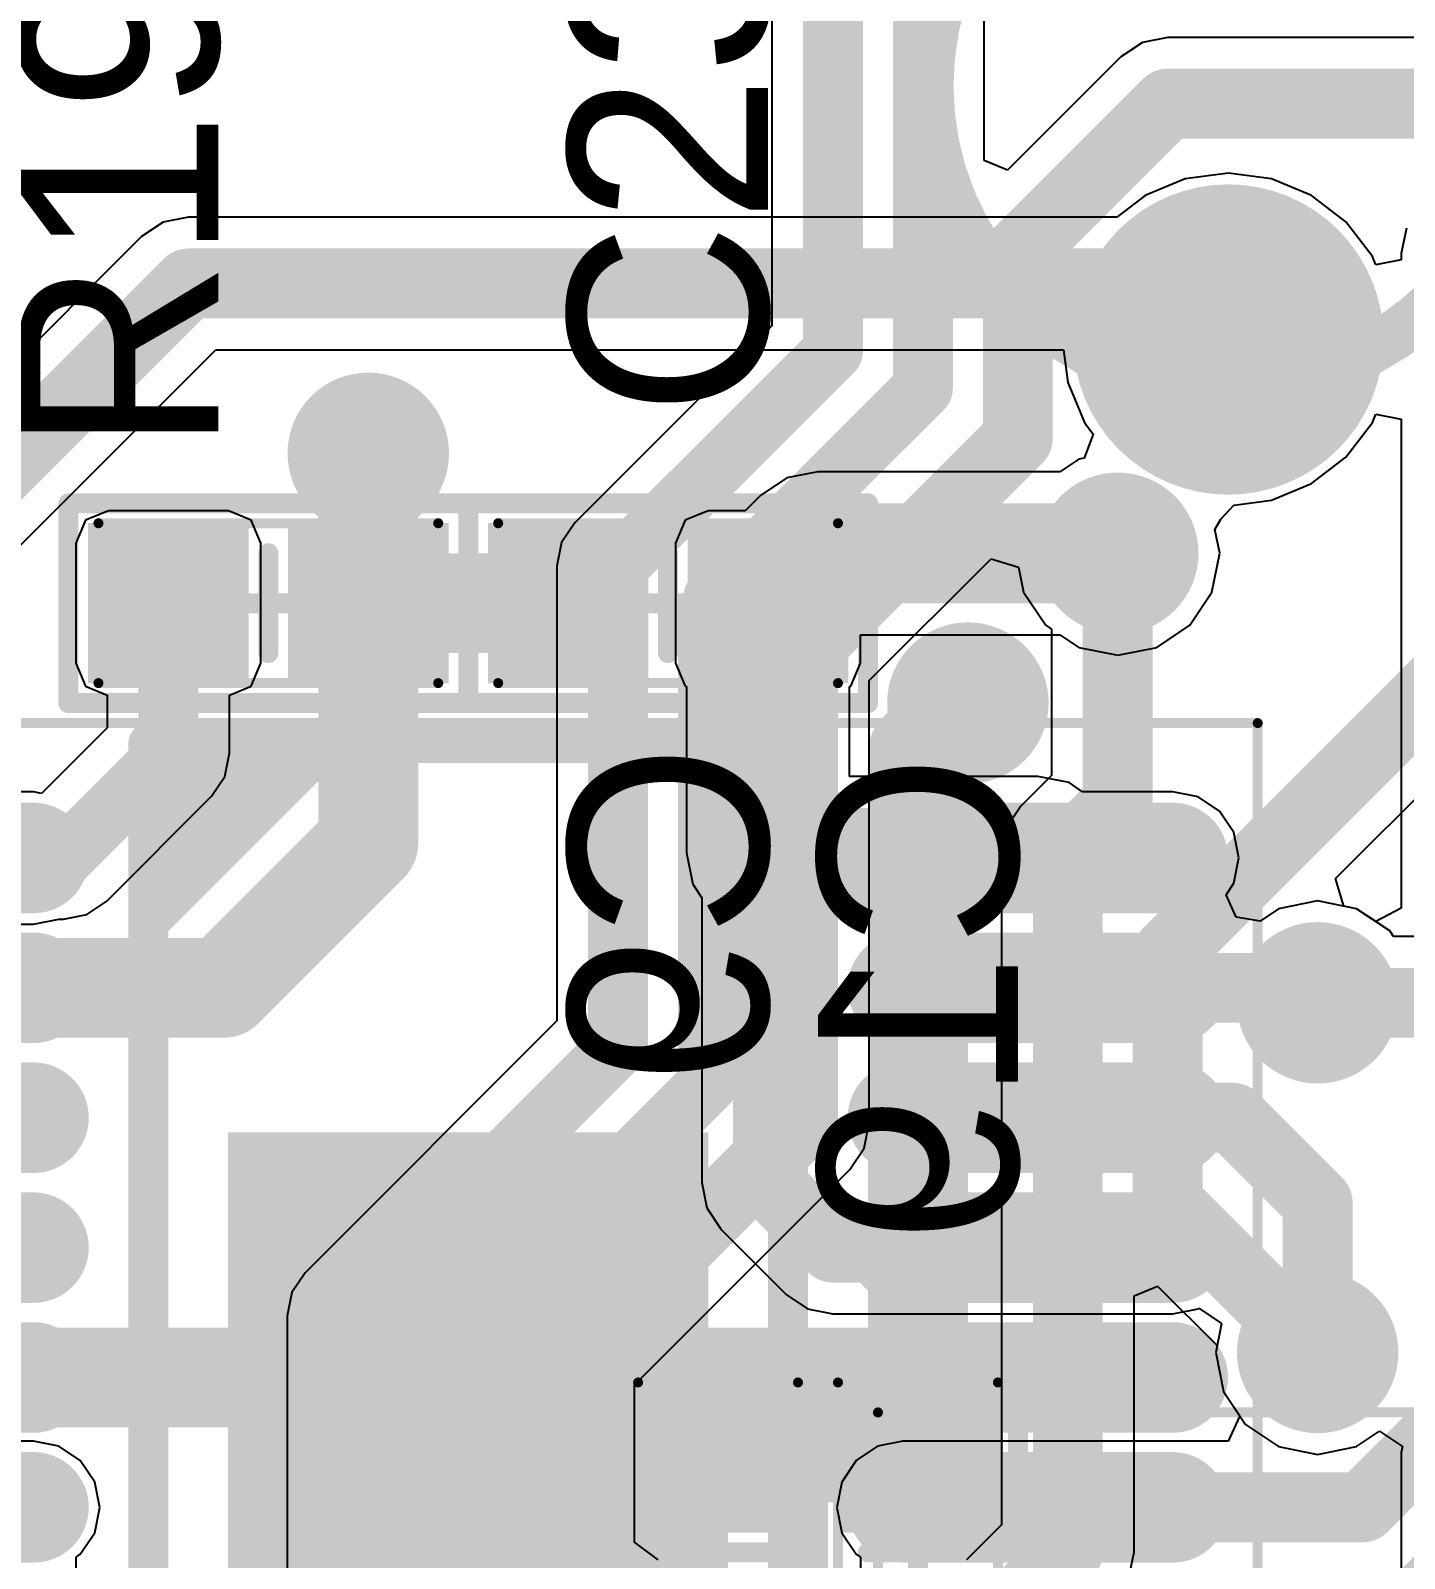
# Model space of a CAD drawing. Header units: millimetres. Extents: x 118 to 288, y 159 to 220.
# Drawn here: x 169.31 to 176.18, y 203.49 to 211.14 of the extents above; entities that cross this region are included whole.
import ezdxf

# ---------------------------------------------------------------- set-up
doc = ezdxf.new("R2010")
doc.units = ezdxf.units.MM
for name, color, linetype in [('BottomLayer', 5, 'Continuous'), ('BottomOverlay', 54, 'Continuous'), ('BottomPaste', 16, 'Continuous'), ('BottomSolder', 6, 'Continuous'), ('InternalPlane1', 76, 'Continuous'), ('InternalPlane2', 16, 'Continuous'), ('Mechanical1', 6, 'Continuous'), ('Mechanical15', 56, 'Continuous'), ('MultiLayer', 9, 'Continuous'), ('PadHoleLayer', 156, 'Continuous'), ('TopLayer', 1, 'Continuous'), ('TopOverlay', 2, 'Continuous'), ('TopPaste', 8, 'Continuous'), ('TopSolder', 216, 'Continuous'), ('ViaHoleLayer', 16, 'Continuous')]:
    doc.layers.add(name, color=color, linetype=linetype)

# ---------------------------------------------------------------- blocks, each defined once
blk = doc.blocks.new('0402__B_24')
at = {"layer": 'BottomLayer'}
for points in [[(0.3, 0.8), (-0.3, 0.8), (0.3, 0.2), (-0.3, 0.2)], [(0.3, -0.2), (-0.3, -0.2), (0.3, -0.8), (-0.3, -0.8)]]:
    blk.add_solid(points, dxfattribs=at)
at = {"layer": 'BottomOverlay', "const_width": 0.1}
for points in [[(-0.5, -1), (-0.5, 1)], [(-0.5, 1), (0.5, 1)], [(0.5, -1), (0.5, 1)], [(-0.5, -1), (0.5, -1)]]:
    blk.add_lwpolyline(points, dxfattribs=at)
at = {"layer": 'BottomOverlay', "const_width": 0.05}
for points in [[(-0.525, 1, 1), (-0.475, 1, 1)], [(-0.525, 1, 1), (-0.475, 1, 1)], [(0.475, 1, 1), (0.525, 1, 1)], [(0.475, 1, 1), (0.525, 1, 1)], [(-0.525, -1, 1), (-0.475, -1, 1)], [(-0.525, -1, 1), (-0.475, -1, 1)], [(0.475, -1, 1), (0.525, -1, 1)], [(0.475, -1, 1), (0.525, -1, 1)]]:
    blk.add_lwpolyline(points, format="xyb", close=True, dxfattribs=at)
at = {"layer": 'BottomPaste'}
for points in [[(0.3, 0.8), (-0.3, 0.8), (0.3, 0.2), (-0.3, 0.2)], [(0.3, -0.2), (-0.3, -0.2), (0.3, -0.8), (-0.3, -0.8)]]:
    blk.add_solid(points, dxfattribs=at)
at = {"layer": 'BottomSolder'}
for points in [[(0.4016, 0.9016), (-0.4016, 0.9016), (0.4016, 0.0984), (-0.4016, 0.0984)], [(0.4016, -0.0984), (-0.4016, -0.0984), (0.4016, -0.9016), (-0.4016, -0.9016)]]:
    blk.add_solid(points, dxfattribs=at)
at = {"layer": 'Mechanical15'}
for points, const_width in [([(-0.4, 0.85), (0.4, 0.85)], 0.05), ([(-0.4, -0.85), (-0.4, 0.85)], 0.05), ([(0.4, -0.85), (0.4, 0.85)], 0.05), ([(0, -0.25), (0, 0.25)], 0.1), ([(-0.25, 0), (0.25, 0)], 0.1), ([(-0.4, -0.85), (0.4, -0.85)], 0.05)]:
    blk.add_lwpolyline(points, dxfattribs=dict(at, const_width=const_width))
for points, const_width in [([(-0.4125, 0.85, 1), (-0.3875, 0.85, 1)], 0.025), ([(-0.4125, 0.85, 1), (-0.3875, 0.85, 1)], 0.025), ([(0.3875, 0.85, 1), (0.4125, 0.85, 1)], 0.025), ([(0.3875, 0.85, 1), (0.4125, 0.85, 1)], 0.025), ([(-0.025, 0.25, 1), (0.025, 0.25, 1)], 0.05), ([(-0.275, 0, 1), (-0.225, 0, 1)], 0.05), ([(0.225, 0, 1), (0.275, 0, 1)], 0.05), ([(-0.025, -0.25, 1), (0.025, -0.25, 1)], 0.05), ([(-0.4125, -0.85, 1), (-0.3875, -0.85, 1)], 0.025), ([(-0.4125, -0.85, 1), (-0.3875, -0.85, 1)], 0.025), ([(0.3875, -0.85, 1), (0.4125, -0.85, 1)], 0.025), ([(0.3875, -0.85, 1), (0.4125, -0.85, 1)], 0.025)]:
    blk.add_lwpolyline(points, format="xyb", close=True, dxfattribs=dict(at, const_width=const_width))
blk = doc.blocks.new('0402__B_33')
at = {"layer": 'BottomLayer'}
for points in [[(0.3, 0.8), (-0.3, 0.8), (0.3, 0.2), (-0.3, 0.2)], [(0.3, -0.2), (-0.3, -0.2), (0.3, -0.8), (-0.3, -0.8)]]:
    blk.add_solid(points, dxfattribs=at)
at = {"layer": 'BottomOverlay', "const_width": 0.1}
for points in [[(-0.5, 1), (-0.5, -1)], [(0.5, 1), (-0.5, 1)], [(0.5, 1), (0.5, -1)], [(0.5, -1), (-0.5, -1)]]:
    blk.add_lwpolyline(points, dxfattribs=at)
at = {"layer": 'BottomOverlay', "const_width": 0.05}
for points in [[(-0.525, 1, 1), (-0.475, 1, 1)], [(-0.525, 1, 1), (-0.475, 1, 1)], [(0.475, 1, 1), (0.525, 1, 1)], [(0.475, 1, 1), (0.525, 1, 1)], [(-0.525, -1, 1), (-0.475, -1, 1)], [(-0.525, -1, 1), (-0.475, -1, 1)], [(0.475, -1, 1), (0.525, -1, 1)], [(0.475, -1, 1), (0.525, -1, 1)]]:
    blk.add_lwpolyline(points, format="xyb", close=True, dxfattribs=at)
at = {"layer": 'BottomPaste'}
for points in [[(0.3, 0.8), (-0.3, 0.8), (0.3, 0.2), (-0.3, 0.2)], [(0.3, -0.2), (-0.3, -0.2), (0.3, -0.8), (-0.3, -0.8)]]:
    blk.add_solid(points, dxfattribs=at)
at = {"layer": 'BottomSolder'}
for points in [[(0.4016, 0.9016), (-0.4016, 0.9016), (0.4016, 0.0984), (-0.4016, 0.0984)], [(0.4016, -0.0984), (-0.4016, -0.0984), (0.4016, -0.9016), (-0.4016, -0.9016)]]:
    blk.add_solid(points, dxfattribs=at)
at = {"layer": 'Mechanical15'}
for points, const_width in [([(0.4, 0.85), (-0.4, 0.85)], 0.05), ([(-0.4, 0.85), (-0.4, -0.85)], 0.05), ([(0.4, 0.85), (0.4, -0.85)], 0.05), ([(0, 0.25), (0, -0.25)], 0.1), ([(0.25, 0), (-0.25, 0)], 0.1), ([(0.4, -0.85), (-0.4, -0.85)], 0.05)]:
    blk.add_lwpolyline(points, dxfattribs=dict(at, const_width=const_width))
for points, const_width in [([(-0.4125, 0.85, 1), (-0.3875, 0.85, 1)], 0.025), ([(-0.4125, 0.85, 1), (-0.3875, 0.85, 1)], 0.025), ([(0.3875, 0.85, 1), (0.4125, 0.85, 1)], 0.025), ([(0.3875, 0.85, 1), (0.4125, 0.85, 1)], 0.025), ([(-0.025, 0.25, 1), (0.025, 0.25, 1)], 0.05), ([(-0.275, 0, 1), (-0.225, 0, 1)], 0.05), ([(0.225, 0, 1), (0.275, 0, 1)], 0.05), ([(-0.025, -0.25, 1), (0.025, -0.25, 1)], 0.05), ([(-0.4125, -0.85, 1), (-0.3875, -0.85, 1)], 0.025), ([(-0.4125, -0.85, 1), (-0.3875, -0.85, 1)], 0.025), ([(0.3875, -0.85, 1), (0.4125, -0.85, 1)], 0.025), ([(0.3875, -0.85, 1), (0.4125, -0.85, 1)], 0.025)]:
    blk.add_lwpolyline(points, format="xyb", close=True, dxfattribs=dict(at, const_width=const_width))
blk = doc.blocks.new('0402__37')
at = {"layer": 'Mechanical15'}
for points, const_width in [([(-0.4, 0.85), (0.4, 0.85)], 0.05), ([(-0.4, 0.85), (-0.4, -0.85)], 0.05), ([(0.4, 0.85), (0.4, -0.85)], 0.05), ([(0, 0.25), (0, -0.25)], 0.1), ([(-0.25, 0), (0.25, 0)], 0.1), ([(-0.4, -0.85), (0.4, -0.85)], 0.05)]:
    blk.add_lwpolyline(points, dxfattribs=dict(at, const_width=const_width))
for points, const_width in [([(-0.4125, 0.85, 1), (-0.3875, 0.85, 1)], 0.025), ([(-0.4125, 0.85, 1), (-0.3875, 0.85, 1)], 0.025), ([(0.3875, 0.85, 1), (0.4125, 0.85, 1)], 0.025), ([(0.3875, 0.85, 1), (0.4125, 0.85, 1)], 0.025), ([(-0.025, 0.25, 1), (0.025, 0.25, 1)], 0.05), ([(-0.275, 0, 1), (-0.225, 0, 1)], 0.05), ([(0.225, 0, 1), (0.275, 0, 1)], 0.05), ([(-0.025, -0.25, 1), (0.025, -0.25, 1)], 0.05), ([(-0.4125, -0.85, 1), (-0.3875, -0.85, 1)], 0.025), ([(-0.4125, -0.85, 1), (-0.3875, -0.85, 1)], 0.025), ([(0.3875, -0.85, 1), (0.4125, -0.85, 1)], 0.025), ([(0.3875, -0.85, 1), (0.4125, -0.85, 1)], 0.025)]:
    blk.add_lwpolyline(points, format="xyb", close=True, dxfattribs=dict(at, const_width=const_width))
at = {"layer": 'TopLayer'}
for points in [[(0.3, 0.8), (-0.3, 0.8), (0.3, 0.2), (-0.3, 0.2)], [(0.3, -0.2), (-0.3, -0.2), (0.3, -0.8), (-0.3, -0.8)]]:
    blk.add_solid(points, dxfattribs=at)
at = {"layer": 'TopOverlay', "const_width": 0.1}
for points in [[(-0.5, 1), (-0.5, -1)], [(-0.5, 1), (0.5, 1)], [(0.5, 1), (0.5, -1)], [(-0.5, -1), (0.5, -1)]]:
    blk.add_lwpolyline(points, dxfattribs=at)
at = {"layer": 'TopOverlay', "const_width": 0.05}
for points in [[(-0.525, 1, 1), (-0.475, 1, 1)], [(-0.525, 1, 1), (-0.475, 1, 1)], [(0.475, 1, 1), (0.525, 1, 1)], [(0.475, 1, 1), (0.525, 1, 1)], [(-0.525, -1, 1), (-0.475, -1, 1)], [(-0.525, -1, 1), (-0.475, -1, 1)], [(0.475, -1, 1), (0.525, -1, 1)], [(0.475, -1, 1), (0.525, -1, 1)]]:
    blk.add_lwpolyline(points, format="xyb", close=True, dxfattribs=at)
at = {"layer": 'TopPaste'}
for points in [[(0.3, 0.8), (-0.3, 0.8), (0.3, 0.2), (-0.3, 0.2)], [(0.3, -0.2), (-0.3, -0.2), (0.3, -0.8), (-0.3, -0.8)]]:
    blk.add_solid(points, dxfattribs=at)
at = {"layer": 'TopSolder'}
for points in [[(0.4016, 0.9016), (-0.4016, 0.9016), (0.4016, 0.0984), (-0.4016, 0.0984)], [(0.4016, -0.0984), (-0.4016, -0.0984), (0.4016, -0.9016), (-0.4016, -0.9016)]]:
    blk.add_solid(points, dxfattribs=at)
blk = doc.blocks.new('LED3MM_BLUE_52')
at = {"layer": 'BottomLayer', "const_width": 0.675}
for points in [[(-1.6075, 0, 1), (-0.9325, 0, 1)], [(0.9325, 0, 1), (1.6075, 0, 1)]]:
    blk.add_lwpolyline(points, format="xyb", close=True, dxfattribs=at)
at = {"layer": 'BottomSolder', "const_width": 0.7766}
for points in [[(-1.6583, 0, 1), (-0.8817, 0, 1)], [(0.8817, 0, 1), (1.6583, 0, 1)]]:
    blk.add_lwpolyline(points, format="xyb", close=True, dxfattribs=at)
at = {"layer": 'InternalPlane1', "const_width": 0.754}
for points in [[(-1.647, 0, 1), (-0.893, 0, 1)], [(0.893, 0, 1), (1.647, 0, 1)]]:
    blk.add_lwpolyline(points, format="xyb", close=True, dxfattribs=at)
at = {"layer": 'InternalPlane2', "const_width": 0.754}
blk.add_lwpolyline([(0.893, 0, 1), (1.647, 0, 1)], format="xyb", close=True, dxfattribs=at)
at = {"layer": 'MultiLayer', "const_width": 0.675}
for points in [[(-1.6075, 0, 1), (-0.9325, 0, 1)], [(0.9325, 0, 1), (1.6075, 0, 1)]]:
    blk.add_lwpolyline(points, format="xyb", close=True, dxfattribs=at)
at = {"layer": 'PadHoleLayer', "const_width": 0.5}
for points in [[(-1.52, 0, 1), (-1.02, 0, 1)], [(1.02, 0, 1), (1.52, 0, 1)]]:
    blk.add_lwpolyline(points, format="xyb", close=True, dxfattribs=at)
at = {"layer": 'TopLayer', "const_width": 0.675}
for points in [[(-1.6075, 0, 1), (-0.9325, 0, 1)], [(0.9325, 0, 1), (1.6075, 0, 1)]]:
    blk.add_lwpolyline(points, format="xyb", close=True, dxfattribs=at)
at = {"layer": 'TopOverlay', "const_width": 0.17}
for points in [[(-1.1441, 0.9642, -0.466308), (1.1541, 0.9642)], [(1.1441, -0.9642, -0.466308), (-1.1541, -0.9642)]]:
    blk.add_lwpolyline(points, format="xyb", dxfattribs=at)
at = {"layer": 'TopOverlay', "const_width": 0.085}
for points in [[(-1.1866, 0.9642, 1), (-1.1016, 0.9642, 1)], [(1.1116, 0.9642, 1), (1.1966, 0.9642, 1)], [(-1.1966, -0.9642, 1), (-1.1116, -0.9642, 1)], [(1.1016, -0.9642, 1), (1.1866, -0.9642, 1)]]:
    blk.add_lwpolyline(points, format="xyb", close=True, dxfattribs=at)
at = {"layer": 'TopSolder', "const_width": 0.7766}
for points in [[(-1.6583, 0, 1), (-0.8817, 0, 1)], [(0.8817, 0, 1), (1.6583, 0, 1)]]:
    blk.add_lwpolyline(points, format="xyb", close=True, dxfattribs=at)
blk = doc.blocks.new('0402__94')
at = {"layer": 'Mechanical15'}
for points, const_width in [([(-0.4, 0.85), (0.4, 0.85)], 0.05), ([(-0.4, 0.85), (-0.4, -0.85)], 0.05), ([(0.4, 0.85), (0.4, -0.85)], 0.05), ([(0, 0.25), (0, -0.25)], 0.1), ([(-0.25, 0), (0.25, 0)], 0.1), ([(-0.4, -0.85), (0.4, -0.85)], 0.05)]:
    blk.add_lwpolyline(points, dxfattribs=dict(at, const_width=const_width))
for points, const_width in [([(-0.4125, 0.85, 1), (-0.3875, 0.85, 1)], 0.025), ([(-0.4125, 0.85, 1), (-0.3875, 0.85, 1)], 0.025), ([(0.3875, 0.85, 1), (0.4125, 0.85, 1)], 0.025), ([(0.3875, 0.85, 1), (0.4125, 0.85, 1)], 0.025), ([(-0.025, 0.25, 1), (0.025, 0.25, 1)], 0.05), ([(-0.275, 0, 1), (-0.225, 0, 1)], 0.05), ([(0.225, 0, 1), (0.275, 0, 1)], 0.05), ([(-0.025, -0.25, 1), (0.025, -0.25, 1)], 0.05), ([(-0.4125, -0.85, 1), (-0.3875, -0.85, 1)], 0.025), ([(-0.4125, -0.85, 1), (-0.3875, -0.85, 1)], 0.025), ([(0.3875, -0.85, 1), (0.4125, -0.85, 1)], 0.025), ([(0.3875, -0.85, 1), (0.4125, -0.85, 1)], 0.025)]:
    blk.add_lwpolyline(points, format="xyb", close=True, dxfattribs=dict(at, const_width=const_width))
at = {"layer": 'TopLayer'}
for points in [[(0.3, 0.8), (-0.3, 0.8), (0.3, 0.2), (-0.3, 0.2)], [(0.3, -0.2), (-0.3, -0.2), (0.3, -0.8), (-0.3, -0.8)]]:
    blk.add_solid(points, dxfattribs=at)
at = {"layer": 'TopOverlay', "const_width": 0.1}
for points in [[(-0.5, 1), (-0.5, -1)], [(-0.5, 1), (0.5, 1)], [(0.5, 1), (0.5, -1)], [(-0.5, -1), (0.5, -1)]]:
    blk.add_lwpolyline(points, dxfattribs=at)
at = {"layer": 'TopOverlay', "const_width": 0.05}
for points in [[(-0.525, 1, 1), (-0.475, 1, 1)], [(-0.525, 1, 1), (-0.475, 1, 1)], [(0.475, 1, 1), (0.525, 1, 1)], [(0.475, 1, 1), (0.525, 1, 1)], [(-0.525, -1, 1), (-0.475, -1, 1)], [(-0.525, -1, 1), (-0.475, -1, 1)], [(0.475, -1, 1), (0.525, -1, 1)], [(0.475, -1, 1), (0.525, -1, 1)]]:
    blk.add_lwpolyline(points, format="xyb", close=True, dxfattribs=at)
at = {"layer": 'TopPaste'}
for points in [[(0.3, 0.8), (-0.3, 0.8), (0.3, 0.2), (-0.3, 0.2)], [(0.3, -0.2), (-0.3, -0.2), (0.3, -0.8), (-0.3, -0.8)]]:
    blk.add_solid(points, dxfattribs=at)
at = {"layer": 'TopSolder'}
for points in [[(0.4016, 0.9016), (-0.4016, 0.9016), (0.4016, 0.0984), (-0.4016, 0.0984)], [(0.4016, -0.0984), (-0.4016, -0.0984), (0.4016, -0.9016), (-0.4016, -0.9016)]]:
    blk.add_solid(points, dxfattribs=at)
blk = doc.blocks.new('LQFP64_B_98')
at = {"layer": 'Mechanical15', "const_width": 0.05}
for points in [[(6.7, 6.7), (6.7, -6.7)], [(6.7, -6.7), (-6.7, -6.7)]]:
    blk.add_lwpolyline(points, dxfattribs=at)
at = {"layer": 'Mechanical15', "const_width": 0.025}
blk.add_lwpolyline([(6.6875, -6.7, 1), (6.7125, -6.7, 1)], format="xyb", close=True, dxfattribs=at)
blk.add_lwpolyline([(6.6875, -6.7, 1), (6.7125, -6.7, 1)], format="xyb", close=True, dxfattribs=at)
blk = doc.blocks.new('HTSSOP28_102')
at = {"layer": 'Mechanical15', "const_width": 0.05}
for points in [[(-3.95, 4.9), (3.95, 4.9)], [(3.95, -4.9), (3.95, 4.9)]]:
    blk.add_lwpolyline(points, dxfattribs=at)
at = {"layer": 'Mechanical15', "const_width": 0.025}
blk.add_lwpolyline([(3.9375, 4.9, 1), (3.9625, 4.9, 1)], format="xyb", close=True, dxfattribs=at)
blk.add_lwpolyline([(3.9375, 4.9, 1), (3.9625, 4.9, 1)], format="xyb", close=True, dxfattribs=at)
at = {"layer": 'TopLayer', "const_width": 0.35}
for points in [[(-3.525, 4.225), (-2.175, 4.225)], [(3.525, 4.225), (2.175, 4.225)], [(-3.525, 3.575), (-2.175, 3.575)], [(3.525, 3.575), (2.175, 3.575)], [(-3.525, 2.925), (-2.175, 2.925)], [(3.525, 2.925), (2.175, 2.925)], [(-3.525, 2.275), (-2.175, 2.275)], [(3.525, 2.275), (2.175, 2.275)], [(-3.525, 1.625), (-2.175, 1.625)], [(3.525, 1.625), (2.175, 1.625)], [(-3.525, 0.975), (-2.175, 0.975)], [(3.525, 0.975), (2.175, 0.975)]]:
    blk.add_lwpolyline(points, dxfattribs=at)
at = {"layer": 'TopLayer', "const_width": 0.175}
for points in [[(-2.2625, 4.225, 1), (-2.0875, 4.225, 1)], [(2.0875, 4.225, 1), (2.2625, 4.225, 1)], [(3.4375, 4.225, 1), (3.6125, 4.225, 1)], [(-2.2625, 3.575, 1), (-2.0875, 3.575, 1)], [(2.0875, 3.575, 1), (2.2625, 3.575, 1)], [(3.4375, 3.575, 1), (3.6125, 3.575, 1)], [(-2.2625, 2.925, 1), (-2.0875, 2.925, 1)], [(2.0875, 2.925, 1), (2.2625, 2.925, 1)], [(3.4375, 2.925, 1), (3.6125, 2.925, 1)], [(-2.2625, 2.275, 1), (-2.0875, 2.275, 1)], [(2.0875, 2.275, 1), (2.2625, 2.275, 1)], [(3.4375, 2.275, 1), (3.6125, 2.275, 1)], [(-2.2625, 1.625, 1), (-2.0875, 1.625, 1)], [(2.0875, 1.625, 1), (2.2625, 1.625, 1)], [(3.4375, 1.625, 1), (3.6125, 1.625, 1)], [(-2.2625, 0.975, 1), (-2.0875, 0.975, 1)], [(2.0875, 0.975, 1), (2.2625, 0.975, 1)], [(3.4375, 0.975, 1), (3.6125, 0.975, 1)]]:
    blk.add_lwpolyline(points, format="xyb", close=True, dxfattribs=at)
at = {"layer": 'TopLayer'}
blk.add_solid([(-1.1, -2.75), (1.1, -2.75), (-1.1, 2.75), (1.1, 2.75)], dxfattribs=at)
at = {"layer": 'TopOverlay', "const_width": 0.2}
for points in [[(-1.6, 4.3), (-1.1, 4.8)], [(-1.6, 4.5), (-1.3, 4.8)], [(-1.6, 4.1), (-0.9, 4.8)], [(-1.6, 3.9), (-0.7, 4.8)], [(-1.6, -4.8), (-1.6, 4.8)], [(-1.6, 4.8), (1.6, 4.8)], [(1.6, -4.8), (1.6, 4.8)]]:
    blk.add_lwpolyline(points, dxfattribs=at)
at = {"layer": 'TopOverlay', "const_width": 0.1}
for points in [[(-1.65, 4.8, 1), (-1.55, 4.8, 1)], [(-1.65, 4.8, 1), (-1.55, 4.8, 1)], [(-1.35, 4.8, 1), (-1.25, 4.8, 1)], [(-1.15, 4.8, 1), (-1.05, 4.8, 1)], [(-0.95, 4.8, 1), (-0.85, 4.8, 1)], [(-0.75, 4.8, 1), (-0.65, 4.8, 1)], [(1.55, 4.8, 1), (1.65, 4.8, 1)], [(1.55, 4.8, 1), (1.65, 4.8, 1)], [(-1.65, 4.5, 1), (-1.55, 4.5, 1)], [(-1.65, 4.3, 1), (-1.55, 4.3, 1)], [(-1.65, 4.1, 1), (-1.55, 4.1, 1)], [(-1.65, 3.9, 1), (-1.55, 3.9, 1)]]:
    blk.add_lwpolyline(points, format="xyb", close=True, dxfattribs=at)
at = {"layer": 'TopPaste', "const_width": 0.35}
for points in [[(-3.525, 4.225), (-2.175, 4.225)], [(3.525, 4.225), (2.175, 4.225)], [(-3.525, 3.575), (-2.175, 3.575)], [(3.525, 3.575), (2.175, 3.575)], [(-3.525, 2.925), (-2.175, 2.925)], [(3.525, 2.925), (2.175, 2.925)], [(-3.525, 2.275), (-2.175, 2.275)], [(3.525, 2.275), (2.175, 2.275)], [(-3.525, 1.625), (-2.175, 1.625)], [(3.525, 1.625), (2.175, 1.625)], [(-3.525, 0.975), (-2.175, 0.975)], [(3.525, 0.975), (2.175, 0.975)]]:
    blk.add_lwpolyline(points, dxfattribs=at)
at = {"layer": 'TopPaste', "const_width": 0.175}
for points in [[(-2.2625, 4.225, 1), (-2.0875, 4.225, 1)], [(2.0875, 4.225, 1), (2.2625, 4.225, 1)], [(3.4375, 4.225, 1), (3.6125, 4.225, 1)], [(-2.2625, 3.575, 1), (-2.0875, 3.575, 1)], [(2.0875, 3.575, 1), (2.2625, 3.575, 1)], [(3.4375, 3.575, 1), (3.6125, 3.575, 1)], [(-2.2625, 2.925, 1), (-2.0875, 2.925, 1)], [(2.0875, 2.925, 1), (2.2625, 2.925, 1)], [(3.4375, 2.925, 1), (3.6125, 2.925, 1)], [(-2.2625, 2.275, 1), (-2.0875, 2.275, 1)], [(2.0875, 2.275, 1), (2.2625, 2.275, 1)], [(3.4375, 2.275, 1), (3.6125, 2.275, 1)], [(-2.2625, 1.625, 1), (-2.0875, 1.625, 1)], [(2.0875, 1.625, 1), (2.2625, 1.625, 1)], [(3.4375, 1.625, 1), (3.6125, 1.625, 1)], [(-2.2625, 0.975, 1), (-2.0875, 0.975, 1)], [(2.0875, 0.975, 1), (2.2625, 0.975, 1)], [(3.4375, 0.975, 1), (3.6125, 0.975, 1)]]:
    blk.add_lwpolyline(points, format="xyb", close=True, dxfattribs=at)
at = {"layer": 'TopPaste'}
blk.add_solid([(-1.1, -2.75), (1.1, -2.75), (-1.1, 2.75), (1.1, 2.75)], dxfattribs=at)
at = {"layer": 'TopSolder', "const_width": 0.5532}
for points in [[(-3.525, 4.225), (-2.175, 4.225)], [(3.525, 4.225), (2.175, 4.225)], [(-3.525, 3.575), (-2.175, 3.575)], [(3.525, 3.575), (2.175, 3.575)], [(-3.525, 2.925), (-2.175, 2.925)], [(3.525, 2.925), (2.175, 2.925)], [(-3.525, 2.275), (-2.175, 2.275)], [(3.525, 2.275), (2.175, 2.275)], [(-3.525, 1.625), (-2.175, 1.625)], [(3.525, 1.625), (2.175, 1.625)], [(-3.525, 0.975), (-2.175, 0.975)], [(3.525, 0.975), (2.175, 0.975)]]:
    blk.add_lwpolyline(points, dxfattribs=at)
at = {"layer": 'TopSolder', "const_width": 0.2766}
for points in [[(-2.3133, 4.225, 1), (-2.0367, 4.225, 1)], [(2.0367, 4.225, 1), (2.3133, 4.225, 1)], [(3.3867, 4.225, 1), (3.6633, 4.225, 1)], [(-2.3133, 3.575, 1), (-2.0367, 3.575, 1)], [(2.0367, 3.575, 1), (2.3133, 3.575, 1)], [(3.3867, 3.575, 1), (3.6633, 3.575, 1)], [(-2.3133, 2.925, 1), (-2.0367, 2.925, 1)], [(2.0367, 2.925, 1), (2.3133, 2.925, 1)], [(3.3867, 2.925, 1), (3.6633, 2.925, 1)], [(-2.3133, 2.275, 1), (-2.0367, 2.275, 1)], [(2.0367, 2.275, 1), (2.3133, 2.275, 1)], [(3.3867, 2.275, 1), (3.6633, 2.275, 1)], [(-2.3133, 1.625, 1), (-2.0367, 1.625, 1)], [(2.0367, 1.625, 1), (2.3133, 1.625, 1)], [(3.3867, 1.625, 1), (3.6633, 1.625, 1)], [(-2.3133, 0.975, 1), (-2.0367, 0.975, 1)], [(2.0367, 0.975, 1), (2.3133, 0.975, 1)], [(3.3867, 0.975, 1), (3.6633, 0.975, 1)]]:
    blk.add_lwpolyline(points, format="xyb", close=True, dxfattribs=at)
at = {"layer": 'TopSolder'}
blk.add_solid([(-1.2016, -2.8516), (1.2016, -2.8516), (-1.2016, 2.8516), (1.2016, 2.8516)], dxfattribs=at)

msp = doc.modelspace()

# ---------------------------------------------------------------- linework, layer by layer
at = {"layer": 'BottomLayer'}
for p, q in [((173.0191, 212.425), (173.0191, 209.6631)), ((174.0809, 210.4904), (174.0809, 211.9483)), ((174.8732, 211.0811), (174.7657, 211.0093)), ((175, 211.1064), (174.8732, 211.0811)), ((188.13, 211.1064), (175, 211.1064)), ((174.7657, 211.0093), (174.1982, 210.4418)), ((174.1982, 210.4418), (174.0809, 210.4904)), ((173.0191, 209.6631), (172.0337, 208.6777)), ((172.0337, 208.6777), (171.9674, 208.5785)), ((175.84, 206.8964), (177.6286, 208.685)), ((171.9674, 208.5785), (171.9441, 208.4614)), ((171.9441, 208.4614), (171.9441, 208.4614)), ((171.9441, 208.4614), (171.9441, 206.1848)), ((173.5064, 207.8877), (174.1162, 208.4976)), ((174.1162, 208.4976), (174.254, 208.4557)), ((174.254, 208.4557), (174.279, 208.3299)), ((174.279, 208.3299), (174.3895, 208.1645)), ((174.3895, 208.1645), (174.4186, 208.1451)), ((174.4186, 208.1451), (174.4186, 207.4123)), ((173.5064, 205.675), (173.5064, 207.8877)), ((174.4186, 207.4123), (174.2657, 207.2593)), ((174.2657, 207.2593), (174.1939, 207.1518)), ((174.1939, 207.1518), (174.1686, 207.025)), ((174.1686, 207.025), (174.1686, 203.6623)), ((175.8818, 206.7586), (175.84, 206.8964)), ((175.9451, 206.746), (175.8818, 206.7586)), ((176.1105, 206.6355), (175.9451, 206.746)), ((176.1299, 206.6064), (176.1105, 206.6355)), ((177.6127, 206.6064), (176.1299, 206.6064)), ((171.9441, 206.1848), (170.6837, 204.9244)), ((173.4811, 205.5482), (173.5064, 205.675)), ((173.4093, 205.4407), (173.4811, 205.5482)), ((172.3314, 204.3627), (173.4093, 205.4407)), ((170.6837, 204.9244), (170.6174, 204.8252)), ((174.8314, 204.8091), (174.9487, 204.8577)), ((174.9487, 204.8577), (175.247, 204.5593)), ((170.6174, 204.8252), (170.5941, 204.7081)), ((174.8314, 203.525), (174.8314, 204.8091)), ((170.5941, 204.7081), (170.5941, 204.7081)), ((170.5941, 204.7081), (170.5941, 200.4)), ((175.247, 204.5593), (175.2402, 204.525)), ((175.2402, 204.525), (175.279, 204.3299)), ((172.3314, 203.5757), (172.3314, 204.3627)), ((175.279, 204.3299), (175.3895, 204.1645)), ((175.3895, 204.1645), (175.5549, 204.054)), ((175.9451, 204.054), (176.0602, 204.1309)), ((176.0602, 204.1309), (176.1745, 204.0546)), ((175.5549, 204.054), (175.75, 204.0152)), ((175.75, 204.0152), (175.9451, 204.054)), ((176.1745, 204.0546), (176.1686, 204.025)), ((176.1686, 204.025), (176.1686, 203.075)), ((174.1686, 203.6623), (173.9937, 203.4874)), ((172.45, 203.4874), (172.3314, 203.5757)), ((174.8061, 203.3982), (174.8314, 203.525))]:
    msp.add_line(p, q, dxfattribs=at)
for points, const_width in [([(173.325, 209.5364), (173.325, 212.425)], 0.3), ([(173.775, 209.35), (173.775, 212.075)], 0.3), ([(174.25, 210.025), (175, 210.775)], 0.35), ([(175, 210.775), (188.13, 210.775)], 0.35), ([(174.25, 209.1), (174.25, 210.025)], 0.35), ([(175, 206.525), (178.25, 209.775)], 0.35), ([(172.25, 208.4614), (173.325, 209.5364)], 0.3), ([(172.725, 208.3), (173.775, 209.35)], 0.3), ([(173.175, 208.025), (174.25, 209.1)], 0.35), ([(174.75, 207.275), (174.75, 208.525)], 0.35), ([(172.25, 206.0581), (172.25, 208.4614)], 0.3), ([(172.725, 208.2467), (172.725, 208.3)], 0.3), ([(172.7, 208.2217), (172.725, 208.2467)], 0.3), ([(172.7, 205.8717), (172.7, 208.2217)], 0.3), ([(173.175, 205.675), (173.175, 208.025)], 0.35), ([(173.75, 207.525), (174, 207.775)], 0.5), ([(173.75, 204.025), (173.75, 207.525)], 0.5), ([(174.5, 207.025), (174.75, 207.275)], 0.35), ([(174.5, 203.525), (174.5, 207.025)], 0.35), ([(175, 205.275), (175, 206.525)], 0.35), ([(175.75, 206.275), (177.75, 206.275)], 0.35), ([(170.9, 204.7081), (172.25, 206.0581)], 0.3), ([(171.525, 204.6967), (172.7, 205.8717)], 0.3), ([(172, 204.5), (173.175, 205.675)], 0.35), ([(175, 205.275), (175.75, 204.525)], 0.35), ([(170.9, 200.4), (170.9, 204.7081)], 0.3), ([(171.525, 204.675), (171.525, 204.6967)], 0.3), ([(171.35, 204.5), (171.525, 204.675)], 0.3), ([(171.35, 200.65), (171.35, 204.5)], 0.3), ([(172, 200.775), (172, 204.5)], 0.35), ([(172.75, 204.025), (173.75, 204.025)], 0.5), ([(174, 203.025), (174.5, 203.525)], 0.35)]:
    msp.add_lwpolyline(points, dxfattribs=dict(at, const_width=const_width))
for points, const_width in [([(174.9125, 210.775, 1), (175.0875, 210.775, 1)], 0.175), ([(174.9125, 210.775, 1), (175.0875, 210.775, 1)], 0.175), ([(174.1625, 210.025, 1), (174.3375, 210.025, 1)], 0.175), ([(174.1625, 210.025, 1), (174.3375, 210.025, 1)], 0.175), ([(173.25, 209.5364, 1), (173.4, 209.5364, 1)], 0.15), ([(173.25, 209.5364, 1), (173.4, 209.5364, 1)], 0.15), ([(173.7, 209.35, 1), (173.85, 209.35, 1)], 0.15), ([(173.7, 209.35, 1), (173.85, 209.35, 1)], 0.15), ([(170.825, 209.025, 1), (171.175, 209.025, 1)], 0.35), ([(174.1625, 209.1, 1), (174.3375, 209.1, 1)], 0.175), ([(174.1625, 209.1, 1), (174.3375, 209.1, 1)], 0.175), ([(174.575, 208.525, 1), (174.925, 208.525, 1)], 0.35), ([(174.6625, 208.525, 1), (174.8375, 208.525, 1)], 0.175), ([(172.175, 208.4614, 1), (172.325, 208.4614, 1)], 0.15), ([(172.175, 208.4614, 1), (172.325, 208.4614, 1)], 0.15), ([(172.65, 208.3, 1), (172.8, 208.3, 1)], 0.15), ([(172.65, 208.3, 1), (172.8, 208.3, 1)], 0.15), ([(172.625, 208.2217, 1), (172.775, 208.2217, 1)], 0.15), ([(172.625, 208.2217, 1), (172.775, 208.2217, 1)], 0.15), ([(172.65, 208.2467, 1), (172.8, 208.2467, 1)], 0.15), ([(172.65, 208.2467, 1), (172.8, 208.2467, 1)], 0.15), ([(173.0875, 208.025, 1), (173.2625, 208.025, 1)], 0.175), ([(173.0875, 208.025, 1), (173.2625, 208.025, 1)], 0.175), ([(173.825, 207.775, 1), (174.175, 207.775, 1)], 0.35), ([(173.875, 207.775, 1), (174.125, 207.775, 1)], 0.25), ([(173.625, 207.525, 1), (173.875, 207.525, 1)], 0.25), ([(173.625, 207.525, 1), (173.875, 207.525, 1)], 0.25), ([(174.6625, 207.275, 1), (174.8375, 207.275, 1)], 0.175), ([(174.6625, 207.275, 1), (174.8375, 207.275, 1)], 0.175), ([(174.4125, 207.025, 1), (174.5875, 207.025, 1)], 0.175), ([(174.4125, 207.025, 1), (174.5875, 207.025, 1)], 0.175), ([(174.9125, 206.525, 1), (175.0875, 206.525, 1)], 0.175), ([(174.9125, 206.525, 1), (175.0875, 206.525, 1)], 0.175), ([(175.575, 206.275, 1), (175.925, 206.275, 1)], 0.35), ([(175.6625, 206.275, 1), (175.8375, 206.275, 1)], 0.175), ([(172.175, 206.0581, 1), (172.325, 206.0581, 1)], 0.15), ([(172.175, 206.0581, 1), (172.325, 206.0581, 1)], 0.15), ([(172.625, 205.8717, 1), (172.775, 205.8717, 1)], 0.15), ([(172.625, 205.8717, 1), (172.775, 205.8717, 1)], 0.15), ([(173.0875, 205.675, 1), (173.2625, 205.675, 1)], 0.175), ([(173.0875, 205.675, 1), (173.2625, 205.675, 1)], 0.175), ([(174.9125, 205.275, 1), (175.0875, 205.275, 1)], 0.175), ([(174.9125, 205.275, 1), (175.0875, 205.275, 1)], 0.175), ([(170.825, 204.7081, 1), (170.975, 204.7081, 1)], 0.15), ([(170.825, 204.7081, 1), (170.975, 204.7081, 1)], 0.15), ([(171.45, 204.6967, 1), (171.6, 204.6967, 1)], 0.15), ([(171.45, 204.6967, 1), (171.6, 204.6967, 1)], 0.15), ([(175.575, 204.525, 1), (175.925, 204.525, 1)], 0.35), ([(171.45, 204.675, 1), (171.6, 204.675, 1)], 0.15), ([(171.45, 204.675, 1), (171.6, 204.675, 1)], 0.15), ([(175.6625, 204.525, 1), (175.8375, 204.525, 1)], 0.175), ([(171.275, 204.5, 1), (171.425, 204.5, 1)], 0.15), ([(171.275, 204.5, 1), (171.425, 204.5, 1)], 0.15), ([(171.9125, 204.5, 1), (172.0875, 204.5, 1)], 0.175), ([(171.9125, 204.5, 1), (172.0875, 204.5, 1)], 0.175), ([(172.625, 204.025, 1), (172.875, 204.025, 1)], 0.25), ([(173.625, 204.025, 1), (173.875, 204.025, 1)], 0.25), ([(173.625, 204.025, 1), (173.875, 204.025, 1)], 0.25), ([(174.4125, 203.525, 1), (174.5875, 203.525, 1)], 0.175), ([(174.4125, 203.525, 1), (174.5875, 203.525, 1)], 0.175)]:
    msp.add_lwpolyline(points, format="xyb", close=True, dxfattribs=dict(at, const_width=const_width))
at = {"layer": 'InternalPlane1', "const_width": 0.404}
for points in [[(174.548, 208.525, 1), (174.952, 208.525, 1)], [(175.548, 206.275, 1), (175.952, 206.275, 1)], [(175.548, 204.525, 1), (175.952, 204.525, 1)]]:
    msp.add_lwpolyline(points, format="xyb", close=True, dxfattribs=at)
at = {"layer": 'InternalPlane2', "const_width": 0.404}
for points in [[(170.798, 209.025, 1), (171.202, 209.025, 1)], [(173.798, 207.775, 1), (174.202, 207.775, 1)], [(175.548, 206.275, 1), (175.952, 206.275, 1)], [(175.548, 204.525, 1), (175.952, 204.525, 1)]]:
    msp.add_lwpolyline(points, format="xyb", close=True, dxfattribs=at)
at = {"layer": 'Mechanical1'}
for points, const_width in [([(176.8033, 210.8645, 1), (173.8033, 210.8645, 1)], 0.25), ([(173.7408, 210.8645, 1), (173.8658, 210.8645, 1)], 0.125)]:
    msp.add_lwpolyline(points, format="xyb", close=True, dxfattribs=dict(at, const_width=const_width))
at = {"layer": 'MultiLayer', "const_width": 0.35}
for points in [[(170.825, 209.025, 1), (171.175, 209.025, 1)], [(174.575, 208.525, 1), (174.925, 208.525, 1)], [(173.825, 207.775, 1), (174.175, 207.775, 1)], [(175.575, 206.275, 1), (175.925, 206.275, 1)], [(175.575, 204.525, 1), (175.925, 204.525, 1)]]:
    msp.add_lwpolyline(points, format="xyb", close=True, dxfattribs=at)
at = {"layer": 'TopLayer'}
for p, q in [((175.0879, 210.3982), (174.8873, 210.3151)), ((175.3033, 210.4266), (175.0879, 210.3982)), ((175.5187, 210.3982), (175.3033, 210.4266)), ((175.7194, 210.3151), (175.5187, 210.3982)), ((174.8873, 210.3151), (174.7455, 210.2064)), ((175.8917, 210.1829), (175.7194, 210.3151)), ((170.1, 210.2064), (169.9732, 210.1811)), ((174.7455, 210.2064), (170.1, 210.2064)), ((169.9732, 210.1811), (169.8657, 210.1093)), ((176.024, 210.0105), (175.8917, 210.1829)), ((176.1939, 210.1518), (176.1686, 210.025)), ((169.8657, 210.1093), (167.0657, 207.3093)), ((176.0416, 209.9679), (176.024, 210.0105)), ((176.1686, 209.9931), (176.0416, 209.9679)), ((176.1686, 210.025), (176.1686, 209.9931)), ((168.1423, 207.4487), (170.2373, 209.5436)), ((170.2373, 209.5436), (174.4779, 209.5436)), ((174.4779, 209.5436), (174.4996, 209.3791)), ((174.4996, 209.3791), (174.5827, 209.1784)), ((176.024, 209.1784), (176.0416, 209.2211)), ((176.0416, 209.2211), (176.1686, 209.1958)), ((174.5827, 209.1784), (174.6272, 209.1203)), ((175.8917, 209.0061), (176.024, 209.1784)), ((176.1686, 209.1958), (176.1686, 206.7494)), ((174.6272, 209.1203), (174.5825, 209.0015)), ((174.5549, 208.996), (174.4604, 208.9328)), ((174.5825, 209.0015), (174.5549, 208.996)), ((175.7194, 208.8738), (175.8917, 209.0061)), ((173.0939, 208.9018), (172.9616, 208.8134)), ((173.25, 208.9328), (173.0939, 208.9018)), ((174.4604, 208.9328), (173.25, 208.9328)), ((173.25, 208.9328), (173.25, 208.9328)), ((175.5187, 208.7907), (175.7194, 208.8738)), ((172.9616, 208.8134), (172.8856, 208.7374)), ((175.2652, 208.6946), (175.3314, 208.766)), ((175.3314, 208.766), (175.3315, 208.7661)), ((175.3315, 208.7661), (175.5187, 208.7907)), ((169.5852, 208.6898), (169.5376, 208.575)), ((169.7, 208.7374), (169.5852, 208.6898)), ((170.3, 208.7374), (169.7, 208.7374)), ((170.4148, 208.6898), (170.3, 208.7374)), ((170.4624, 208.575), (170.4148, 208.6898)), ((172.5852, 208.6898), (172.5376, 208.575)), ((172.7, 208.7374), (172.5852, 208.6898)), ((172.8856, 208.7374), (172.7, 208.7374)), ((175.2363, 208.6431), (175.2652, 208.6946)), ((175.2598, 208.525), (175.2363, 208.6431)), ((169.5376, 208.575), (169.5376, 207.975)), ((170.4624, 207.975), (170.4624, 208.575)), ((172.5376, 208.575), (172.5376, 207.975)), ((175.221, 208.3299), (175.2598, 208.525)), ((175.1105, 208.1645), (175.221, 208.3299)), ((174.9451, 208.054), (175.1105, 208.1645)), ((173.4624, 207.975), (173.4624, 208.1172)), ((173.4624, 208.1172), (174.4604, 208.1172)), ((174.4604, 208.1172), (174.5549, 208.054)), ((174.5549, 208.054), (174.75, 208.0152)), ((174.75, 208.0152), (174.9451, 208.054)), ((169.5376, 207.975), (169.5852, 207.8602)), ((170.4148, 207.8602), (170.4624, 207.975)), ((172.5376, 207.975), (172.5852, 207.8602)), ((173.4148, 207.8602), (173.4624, 207.975)), ((169.5852, 207.8602), (169.6941, 207.8151)), ((170.3059, 207.8151), (170.4148, 207.8602)), ((172.5852, 207.8602), (172.5922, 207.8573)), ((172.5922, 207.8573), (172.5922, 207.025)), ((173.4078, 207.8573), (173.4148, 207.8602)), ((173.4078, 207.4078), (173.4078, 207.8573)), ((169.6941, 207.8151), (169.6941, 207.6517)), ((170.3059, 207.525), (170.3059, 207.8151)), ((169.6941, 207.6517), (169.3657, 207.3233)), ((170.2826, 207.4079), (170.3059, 207.525)), ((170.2163, 207.3087), (170.2826, 207.4079)), ((174.35, 207.4078), (173.4078, 207.4078)), ((174.5061, 207.3768), (174.35, 207.4078)), ((174.5741, 207.3314), (174.5061, 207.3768)), ((169.325, 207.3314), (168.1909, 207.3314)), ((169.3657, 207.3233), (169.325, 207.3314)), ((169.6913, 206.7837), (170.2163, 207.3087)), ((170.2163, 207.3087), (170.2163, 207.3087)), ((175.025, 207.3314), (174.5741, 207.3314)), ((175.1518, 207.3061), (175.025, 207.3314)), ((175.2593, 207.2343), (175.1518, 207.3061)), ((175.3311, 207.1268), (175.2593, 207.2343)), ((175.3564, 207), (175.3311, 207.1268)), ((172.5922, 207.025), (172.5922, 207.025)), ((172.5922, 207.025), (172.6232, 206.8689)), ((175.3311, 206.8732), (175.3564, 207)), ((172.6232, 206.8689), (172.6686, 206.8009)), ((175.2927, 206.8156), (175.3311, 206.8732)), ((169.5921, 206.7174), (169.6913, 206.7837)), ((172.6686, 206.8009), (172.6686, 205.375)), ((175.3419, 206.7034), (175.2927, 206.8156)), ((175.75, 206.7848), (175.5549, 206.746)), ((175.9451, 206.746), (175.75, 206.7848)), ((169.325, 206.6686), (169.4518, 206.6939)), ((169.4518, 206.6939), (169.4522, 206.6941)), ((169.4522, 206.6941), (169.475, 206.6941)), ((169.475, 206.6941), (169.5921, 206.7174)), ((169.475, 206.6941), (169.475, 206.6941)), ((175.4616, 206.6837), (175.3419, 206.7034)), ((175.5549, 206.746), (175.4616, 206.6837)), ((176.0416, 206.6815), (175.9451, 206.746)), ((176.1686, 206.7494), (176.0416, 206.6815)), ((167.975, 206.6686), (169.325, 206.6686)), ((172.6686, 205.375), (172.6939, 205.2482)), ((172.6939, 205.2482), (172.7657, 205.1407)), ((172.7657, 205.1407), (173.0907, 204.8157)), ((173.0907, 204.8157), (173.1982, 204.7439)), ((173.1982, 204.7439), (173.325, 204.7186)), ((173.325, 204.7186), (175.025, 204.7186)), ((175.025, 204.7186), (175.1518, 204.7439)), ((175.1518, 204.7439), (175.1554, 204.7462)), ((175.1554, 204.7462), (175.2689, 204.6694)), ((175.2689, 204.6694), (175.2402, 204.525)), ((175.2402, 204.525), (175.279, 204.3299)), ((175.279, 204.3299), (175.3602, 204.2084)), ((175.3602, 204.2084), (175.3028, 204.0814)), ((169.325, 204.0814), (167.7873, 204.0814)), ((169.4518, 204.0561), (169.325, 204.0814)), ((173.675, 204.0814), (173.5482, 204.0561)), ((175.3028, 204.0814), (173.675, 204.0814)), ((169.5593, 203.9843), (169.4518, 204.0561)), ((173.5482, 204.0561), (173.4407, 203.9843)), ((169.6311, 203.8768), (169.5593, 203.9843)), ((173.4407, 203.9843), (173.3689, 203.8768)), ((169.6564, 203.75), (169.6311, 203.8768)), ((173.3689, 203.8768), (173.3436, 203.75)), ((169.6311, 203.6232), (169.6564, 203.75)), ((173.3436, 203.75), (173.3689, 203.6232)), ((169.5593, 203.5157), (169.6311, 203.6232)), ((173.3689, 203.6232), (173.4407, 203.5157)), ((169.5379, 203.5014), (169.5593, 203.5157)), ((169.5379, 203.3486), (169.5379, 203.5014)), ((173.4407, 203.5157), (173.4621, 203.5014)), ((173.4621, 203.5014), (173.4621, 203.3486))]:
    msp.add_line(p, q, dxfattribs=at)
for points, const_width in [([(167.3, 207.075), (170.1, 209.875)], 0.35), ([(170.1, 209.875), (175.0228, 209.875)], 0.35), ([(175.0228, 209.875), (175.3033, 209.5945)], 0.35), ([(171, 208.275), (171, 209.025)], 0.5), ([(173, 208.275), (173.25, 208.525)], 0.5), ([(173.25, 208.525), (174.75, 208.525)], 0.5), ([(171, 207.075), (171, 208.275)], 0.5), ([(171, 208.275), (172, 208.275)], 0.5), ([(173, 207.025), (173, 208.275)], 0.5), ([(170, 207.525), (170, 208.275)], 0.3), ([(169.475, 207), (170, 207.525)], 0.3), ([(170.275, 206.35), (171, 207.075)], 0.5), ([(173, 207.025), (173.025, 207)], 0.5), ([(173.025, 207), (174.35, 207)], 0.5), ([(168.65, 207), (169.475, 207)], 0.3), ([(173, 205.375), (173, 207.025)], 0.35), ([(168.65, 206.35), (170.275, 206.35)], 0.5), ([(174.35, 206.35), (175.675, 206.35)], 0.35), ([(175.675, 206.35), (175.75, 206.275)], 0.35), ([(174.35, 205.7), (175.325, 205.7)], 0.35), ([(175.325, 205.7), (175.75, 205.275)], 0.35), ([(173, 205.375), (173.325, 205.05)], 0.35), ([(175.75, 204.525), (175.75, 205.275)], 0.35), ([(173.325, 205.05), (174.35, 205.05)], 0.35), ([(168.65, 204.4), (171.5, 204.4)], 0.5), ([(171.5, 204.4), (174.35, 204.4)], 0.5), ([(171.5, 204.4), (171.75, 204.4)], 0.5), ([(171.5, 202.775), (171.5, 204.4)], 0.5), ([(175.975, 203.75), (176.5, 204.275)], 0.35), ([(176.075, 203.1), (177, 204.025)], 0.35), ([(174.35, 203.75), (175.975, 203.75)], 0.35)]:
    msp.add_lwpolyline(points, dxfattribs=dict(at, const_width=const_width))
for points, const_width in [([(170.0125, 209.875, 1), (170.1875, 209.875, 1)], 0.175), ([(170.0125, 209.875, 1), (170.1875, 209.875, 1)], 0.175), ([(174.9353, 209.875, 1), (175.1103, 209.875, 1)], 0.175), ([(174.9353, 209.875, 1), (175.1103, 209.875, 1)], 0.175), ([(175.2158, 209.5945, 1), (175.3908, 209.5945, 1)], 0.175), ([(170.825, 209.025, 1), (171.175, 209.025, 1)], 0.35), ([(170.875, 209.025, 1), (171.125, 209.025, 1)], 0.25), ([(174.575, 208.525, 1), (174.925, 208.525, 1)], 0.35), ([(173.125, 208.525, 1), (173.375, 208.525, 1)], 0.25), ([(173.125, 208.525, 1), (173.375, 208.525, 1)], 0.25), ([(174.625, 208.525, 1), (174.875, 208.525, 1)], 0.25), ([(170.875, 208.275, 1), (171.125, 208.275, 1)], 0.25), ([(170.875, 208.275, 1), (171.125, 208.275, 1)], 0.25), ([(170.875, 208.275, 1), (171.125, 208.275, 1)], 0.25), ([(171.875, 208.275, 1), (172.125, 208.275, 1)], 0.25), ([(172.875, 208.275, 1), (173.125, 208.275, 1)], 0.25), ([(172.875, 208.275, 1), (173.125, 208.275, 1)], 0.25), ([(169.925, 208.275, 1), (170.075, 208.275, 1)], 0.15), ([(173.825, 207.775, 1), (174.175, 207.775, 1)], 0.35), ([(169.925, 207.525, 1), (170.075, 207.525, 1)], 0.15), ([(169.925, 207.525, 1), (170.075, 207.525, 1)], 0.15), ([(170.875, 207.075, 1), (171.125, 207.075, 1)], 0.25), ([(170.875, 207.075, 1), (171.125, 207.075, 1)], 0.25), ([(172.875, 207.025, 1), (173.125, 207.025, 1)], 0.25), ([(172.875, 207.025, 1), (173.125, 207.025, 1)], 0.25), ([(172.9, 207, 1), (173.15, 207, 1)], 0.25), ([(172.9, 207, 1), (173.15, 207, 1)], 0.25), ([(174.225, 207, 1), (174.475, 207, 1)], 0.25), ([(169.4, 207, 1), (169.55, 207, 1)], 0.15), ([(169.4, 207, 1), (169.55, 207, 1)], 0.15), ([(172.9125, 207.025, 1), (173.0875, 207.025, 1)], 0.175), ([(175.575, 206.275, 1), (175.925, 206.275, 1)], 0.35), ([(170.15, 206.35, 1), (170.4, 206.35, 1)], 0.25), ([(170.15, 206.35, 1), (170.4, 206.35, 1)], 0.25), ([(174.2625, 206.35, 1), (174.4375, 206.35, 1)], 0.175), ([(175.5875, 206.35, 1), (175.7625, 206.35, 1)], 0.175), ([(175.5875, 206.35, 1), (175.7625, 206.35, 1)], 0.175), ([(175.6625, 206.275, 1), (175.8375, 206.275, 1)], 0.175), ([(174.2625, 205.7, 1), (174.4375, 205.7, 1)], 0.175), ([(175.2375, 205.7, 1), (175.4125, 205.7, 1)], 0.175), ([(175.2375, 205.7, 1), (175.4125, 205.7, 1)], 0.175), ([(172.9125, 205.375, 1), (173.0875, 205.375, 1)], 0.175), ([(172.9125, 205.375, 1), (173.0875, 205.375, 1)], 0.175), ([(175.6625, 205.275, 1), (175.8375, 205.275, 1)], 0.175), ([(175.6625, 205.275, 1), (175.8375, 205.275, 1)], 0.175), ([(173.2375, 205.05, 1), (173.4125, 205.05, 1)], 0.175), ([(173.2375, 205.05, 1), (173.4125, 205.05, 1)], 0.175), ([(174.2625, 205.05, 1), (174.4375, 205.05, 1)], 0.175), ([(175.575, 204.525, 1), (175.925, 204.525, 1)], 0.35), ([(175.6625, 204.525, 1), (175.8375, 204.525, 1)], 0.175), ([(171.375, 204.4, 1), (171.625, 204.4, 1)], 0.25), ([(171.375, 204.4, 1), (171.625, 204.4, 1)], 0.25), ([(171.375, 204.4, 1), (171.625, 204.4, 1)], 0.25), ([(171.375, 204.4, 1), (171.625, 204.4, 1)], 0.25), ([(171.625, 204.4, 1), (171.875, 204.4, 1)], 0.25), ([(174.225, 204.4, 1), (174.475, 204.4, 1)], 0.25), ([(174.2625, 203.75, 1), (174.4375, 203.75, 1)], 0.175), ([(175.8875, 203.75, 1), (176.0625, 203.75, 1)], 0.175), ([(175.8875, 203.75, 1), (176.0625, 203.75, 1)], 0.175)]:
    msp.add_lwpolyline(points, format="xyb", close=True, dxfattribs=dict(at, const_width=const_width))
at = {"layer": 'ViaHoleLayer', "const_width": 0.15}
for points in [[(170.925, 209.025, 1), (171.075, 209.025, 1)], [(174.675, 208.525, 1), (174.825, 208.525, 1)], [(173.925, 207.775, 1), (174.075, 207.775, 1)], [(175.675, 206.275, 1), (175.825, 206.275, 1)], [(175.675, 204.525, 1), (175.825, 204.525, 1)]]:
    msp.add_lwpolyline(points, format="xyb", close=True, dxfattribs=at)

# ---------------------------------------------------------------- block references
for name, p, rotation in [('LED3MM_BLUE_52', (175.3033, 210.8645), 270), ('0402__94', (170.5, 208.275), 90), ('0402__37', (172.5, 208.275), 90), ('HTSSOP28_102', (171.5, 202.775), 360), ('0402__B_24', (172.75, 203.525), 360), ('0402__B_33', (173.75, 203.525), 180), ('LQFP64_B_98', (180.25, 197.525), 180)]:
    msp.add_blockref(name, p, dxfattribs=dict(rotation=rotation))

# ---------------------------------------------------------------- texts
at = {"layer": 'BottomOverlay', "text_generation_flag": 2}
for s, p in [('C9', (173, 207.575)), ('C19', (174.25, 207.525))]:
    msp.add_text(s, height=1, rotation=90, dxfattribs=at).set_placement(p)
at = {"layer": 'TopOverlay'}
for s, p in [('C23', (173, 209.2114)), ('R19', (170.25, 209.025))]:
    msp.add_text(s, height=1, rotation=90, dxfattribs=at).set_placement(p)

doc.saveas('drawing.dxf')
